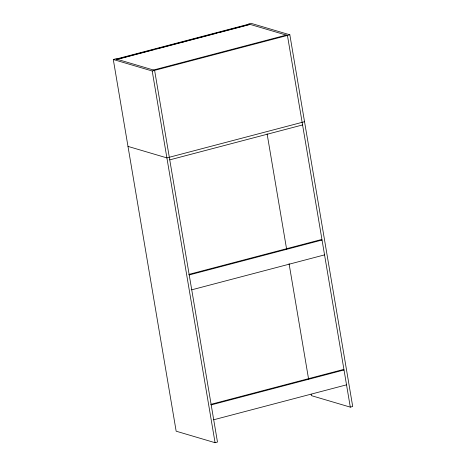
<?xml version="1.0" encoding="UTF-8"?>
<svg xmlns="http://www.w3.org/2000/svg" width="466" height="466" viewBox="0 0 466 466"><rect width="100%" height="100%" fill="white"/><g stroke="black" fill="none" stroke-linecap="round" stroke-linejoin="round"><path stroke-width="0.7" d="M113.29 59.497L115.696 58.862L154.613 70.36L217.482 442.065L215.071 442.7L176.16 431.201L113.29 59.497L152.201 70.995L289.84 34.799L352.71 406.503L350.304 407.138L311.387 395.64L311.148 394.201M116.995 59.246L249.817 24.319M119.261 58.867L155.073 49.454M156.477 49.081L183.155 42.068L182.02 41.73L116.022 59.089L117.158 59.421M217.133 33.133L183.429 41.992L182.293 41.66L248.296 24.302L249.427 24.64L218.537 32.76M153.477 70.028L286.299 35.096M304.543 121.702L166.904 157.898L127.987 146.4M169.752 159.867L302.574 124.94M188.782 274.427L320.905 239.681L322.035 240.019L189.213 274.946M191.73 289.817L324.552 254.885M210.76 404.377L342.883 369.631L344.019 369.969L211.191 404.896M213.708 419.767L346.529 384.834M289.84 34.799L250.929 23.3L248.518 23.935L287.435 35.433L350.304 407.138M267.1 133.794L286.637 249.293M289.06 263.639L308.597 379.138M152.201 70.995L215.071 442.7"/></g></svg>
